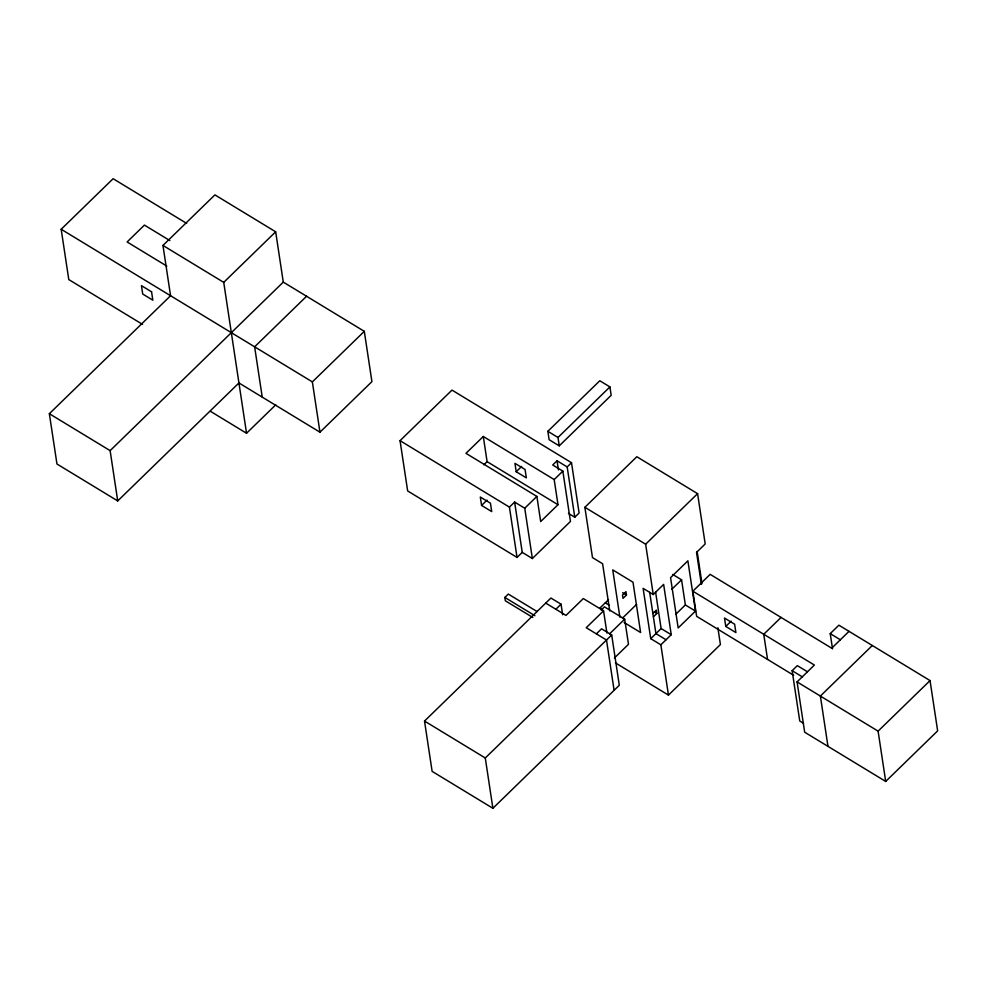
<?xml version="1.0" encoding="UTF-8"?>
<svg xmlns="http://www.w3.org/2000/svg" width="987" height="987" viewBox="0 0 987 987"><rect width="100%" height="100%" fill="white"/><g stroke="black" fill="none" stroke-linecap="round" stroke-linejoin="round"><path stroke-width="1.48" d="M142.584 324.415L68.782 279.568L61.182 229.268L113.123 178.709L186.666 223.407M162.954 245.442L214.907 194.883L275.669 231.809L283.281 282.109L364.302 331.336L371.914 381.636L319.961 432.195L238.94 382.956L117.724 500.927L56.962 464.001L49.35 413.713L170.566 295.742L162.954 245.442L223.728 282.368L246.54 433.256L275.768 404.818M223.728 282.368L275.669 231.809M117.724 500.927L110.125 450.64L283.281 282.109M306.575 296.26L254.621 346.819L262.234 397.107M319.961 432.195L312.361 381.895L364.302 331.336M517.04 557.421L509.428 507.121L514.622 502.075L522.234 552.362L517.04 557.421L407.656 490.946L400.043 440.658L451.997 390.099L571.51 462.718L579.11 513.018L574.779 517.225L568.45 513.376M483.297 436.488L465.975 453.341L536.879 496.424L540.679 521.568L557.988 504.715L554.188 479.571L483.297 436.488L487.097 461.645L557.988 504.715M483.852 464.803L487.097 461.645M547.847 431.319L599.788 380.76L609.917 386.904L611.187 395.293L559.247 445.853L549.117 439.696L547.847 431.319L557.976 437.475L559.247 445.853M481.582 505.43L480.311 497.041L490.44 503.197L491.711 511.587L481.582 505.43L486.998 500.162M516.213 471.724L514.943 463.335L525.072 469.491L526.342 477.868L516.213 471.724L521.63 466.456M557.976 437.475L609.917 386.904M574.779 517.225L567.18 466.937L557.05 460.781L552.72 464.988L562.849 471.144L570.449 521.444L532.363 558.519L522.234 552.362M532.363 558.519L524.751 508.219L536.879 496.424M554.188 479.571L562.849 471.144M567.18 466.937L571.51 462.718M609.756 610.99L602.613 563.75L592.484 557.593L584.872 507.293L636.825 456.734L697.587 493.66L705.199 543.96L696.538 552.387L701.375 584.39M532.795 617.467L505.356 600.799L504.85 597.443L508.305 594.075L537.064 611.545M596.37 633.864L601.564 628.805L611.693 634.962L619.293 685.262L492.895 808.291L432.121 771.365L424.521 721.065L550.919 598.036L561.048 604.192L562.652 614.753M555.854 609.25L561.048 604.192M717.87 627.781L720.411 644.548L668.458 695.107L660.858 644.807L671.246 634.703L663.634 584.403L653.246 594.519L645.646 544.219L697.587 493.66M608.547 599.652L600.084 607.881L602.625 609.423M601.169 610.003L604.414 606.845L624.672 619.157L628.485 644.301L614.407 657.996M545.725 603.094L565.983 615.407L583.305 598.554L603.563 610.854L586.241 627.707L606.499 640.02L614.099 690.308M626.461 595.001L623.007 598.369L622.501 595.013L625.955 591.645L626.461 595.001L622.674 592.693M622.513 618.084L636.578 604.389M609.522 633.901L624.672 619.157M492.895 808.291L485.283 757.991L611.693 634.962M671.814 589.276L681.561 579.801L672.69 574.422M652.876 613.482L656.343 610.114L656.848 613.458L653.394 616.838M793.684 675.305L696.649 616.344L692.849 591.201L710.159 574.348L831.708 648.2L849.017 631.347M660.858 644.807L650.729 638.651L661.117 628.546L655.59 591.966M675.626 614.432L685.36 604.945L681.561 579.801M695.49 611.101L678.168 627.954L670.568 577.666L687.877 560.813L695.49 611.101L685.36 604.945M725.766 626.424L724.495 618.047L734.624 624.203L735.895 632.581L725.766 626.424L731.182 621.168M781.062 617.43L763.741 634.283L767.553 659.427M803.541 723.298L799.741 720.991L792.142 670.691L797.336 665.645L807.465 671.789M832.534 648.854L830.227 633.617L838.888 625.19L930.038 680.586L937.65 730.873L885.697 781.433L804.676 732.206L797.077 681.906L814.386 665.053L692.849 591.201M872.311 645.498L820.37 696.057L827.97 746.357M885.697 781.433L878.097 731.145L930.038 680.586M830.227 633.617L840.356 639.773M169.875 240.569L144.423 225.11L127.113 241.963L166.84 266.108M584.872 507.293L645.646 544.219M514.622 502.075L524.751 508.219M792.142 670.691L802.271 676.848M61.182 229.268L312.361 381.895M400.043 440.658L509.428 507.121M653.246 594.519L643.117 588.363L650.729 638.651M797.077 681.906L878.097 731.145M654.319 611.928L656.848 613.458M661.117 628.546L671.246 634.703M605.278 602.823L609.078 605.13M666.052 639.749L655.923 633.605L649.68 592.36M624.142 622.501L640.6 632.507L633 582.207L612.742 569.894L619.885 617.146M210.342 411.258L246.54 433.256M615.456 662.894L668.458 695.107M504.85 597.443L534.905 615.703M49.35 413.713L110.125 450.64M424.521 721.065L485.283 757.991M697.143 551.523L701.979 583.527M603.563 610.854L606.919 633.049M557.05 460.781L558.432 469.923M151.566 291.807L141.449 285.662L142.708 294.04L152.837 300.196L151.566 291.807"/></g></svg>
